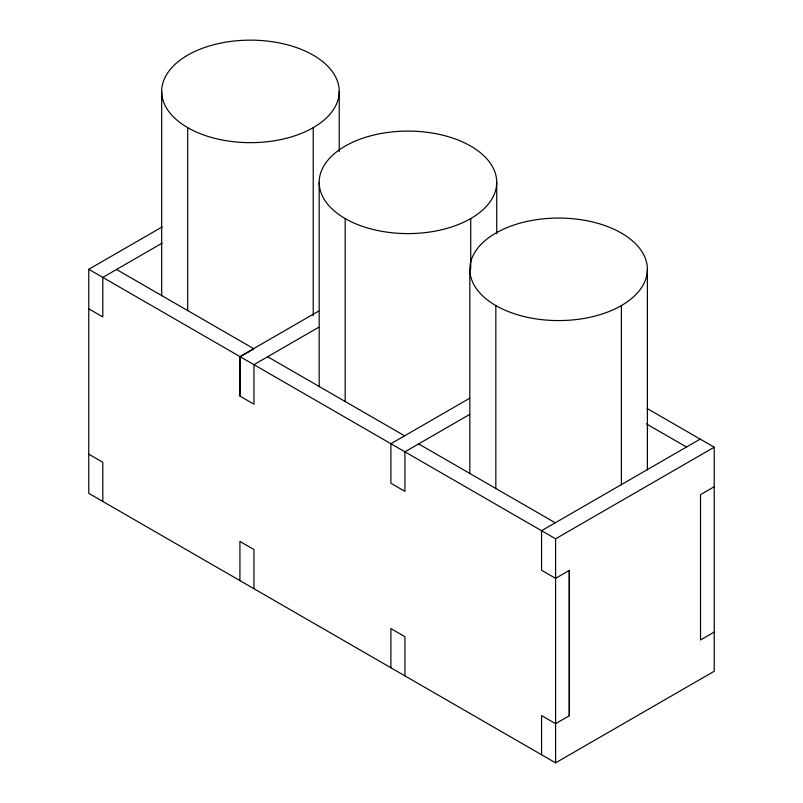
<?xml version="1.0" encoding="UTF-8"?>
<svg xmlns="http://www.w3.org/2000/svg" width="803" height="803" viewBox="0 0 803 803"><rect width="100%" height="100%" fill="white"/><g stroke="black" fill="none" stroke-linecap="round" stroke-linejoin="round"><path stroke-width="1.2" d="M541.553 754.75L541.553 715.563L555.586 723.664L569.287 715.744L569.287 570.431L555.586 578.341L541.553 570.24L541.553 530.703L700.196 439.111M162.156 226.928L88.772 269.296L88.772 493.343L555.586 762.85L714.228 671.258L714.228 447.211L647.067 408.436M162.156 243.118L102.804 277.396L102.804 316.934L88.772 308.834M318.701 311.072L239.916 356.562L239.916 396.1L253.949 404.19L253.949 364.652L318.701 327.273M469.685 398.238L390.9 443.728L390.9 483.265L404.923 491.356L404.923 451.818L469.675 414.438M88.772 269.296L555.586 538.803L714.228 447.211M714.228 486.748L700.517 494.658L700.517 639.981L714.228 632.071M646.375 423.864L686.495 447.02M116.505 269.477L253.949 348.833L240.238 356.743L240.238 396.28M267.65 356.743L404.602 435.808M418.634 443.908L555.264 522.793M88.772 454.157L102.804 462.247L102.804 501.443M647.389 269.316A88.772 51.251 0 0 1 514.221 313.712A88.772 51.251 0 0 1 514.221 224.93A88.772 51.251 0 0 1 647.389 269.316L647.389 469.986M621.381 305.562L621.381 484.902M569.287 570.431L569.287 715.744M555.586 538.803L555.586 762.85M496.726 182.341A88.772 51.251 0 0 1 363.568 226.727A88.772 51.251 0 0 1 363.568 137.955A88.772 51.251 0 0 1 496.726 182.341L496.726 233.763M495.842 305.562L495.842 488.666M470.729 218.577L470.729 268.744M469.835 269.316L469.835 473.75M404.923 675.865L404.923 636.679L390.9 628.578L390.9 667.775M345.18 218.577L345.18 401.691M339.227 91.401A88.772 51.251 0 0 1 206.06 135.787A88.772 51.251 0 0 1 206.06 47.016A88.772 51.251 0 0 1 339.227 91.401L339.227 151.606M319.182 182.341L319.182 386.765M313.22 127.647L313.22 315.77M253.949 588.699L253.949 549.513L239.916 541.413L239.916 580.599M187.671 127.647L187.671 310.751M161.674 91.401L161.674 295.825"/></g></svg>
